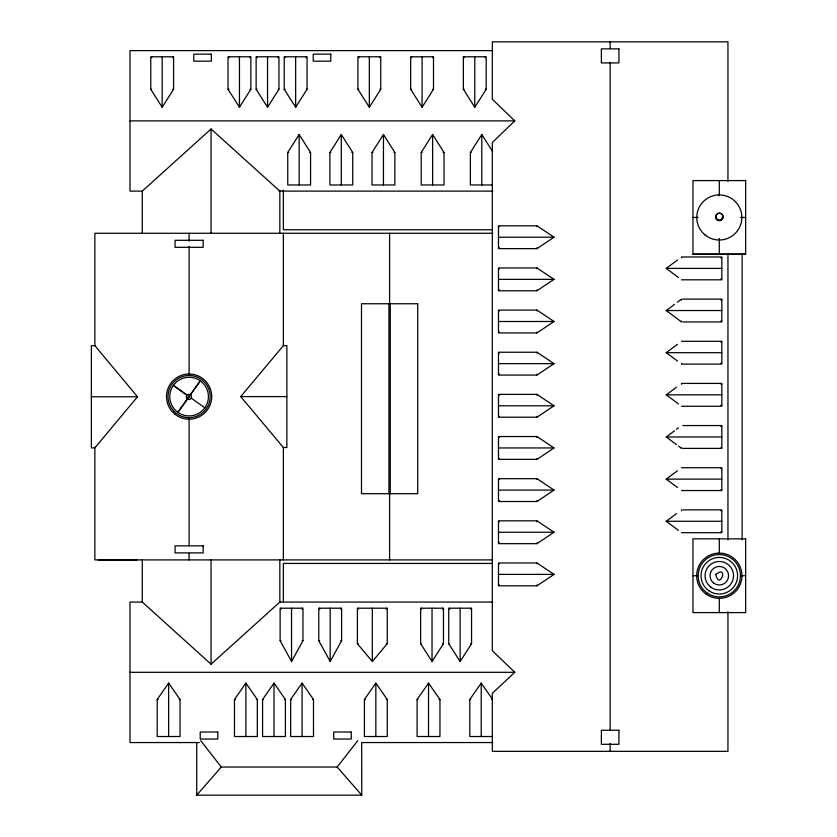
<?xml version="1.0" encoding="UTF-8"?>
<svg xmlns="http://www.w3.org/2000/svg" width="837" height="837" viewBox="0 0 837 837"><rect width="100%" height="100%" fill="white"/><g stroke="black" fill="none" stroke-linecap="round" stroke-linejoin="round"><path stroke-width="1.26" d="M291.548 661.502L302.963 640.692L302.963 608.206L280.133 608.206L280.133 640.692L291.548 661.502L291.548 608.206M330.186 661.502L341.601 640.692L341.601 608.206L318.771 608.206L318.771 640.692L330.186 661.502L330.186 608.206M162.179 107.251L173.594 89.266L173.594 56.78L150.765 56.78L150.765 89.266L162.179 107.251L162.179 56.78M239.455 107.251L250.87 89.266L250.87 56.78L228.03 56.78L228.03 89.266L239.455 107.251L239.455 56.78M267.547 107.251L278.962 89.266L278.962 56.78L256.132 56.78L256.132 89.266L267.547 107.251L267.547 56.78M295.649 107.251L307.064 89.266L307.064 56.78L284.235 56.78L284.235 89.266L295.649 107.251L295.649 56.78M287.74 152.491L299.154 134.495L310.569 152.491L310.569 184.977L287.74 184.977L287.74 152.491L288.619 152.491M329.893 152.491L341.308 134.495L352.722 152.491L352.722 184.977L329.893 184.977L329.893 152.491L330.845 152.491M369.337 107.251L380.751 89.266L380.751 56.78L357.912 56.78L357.912 89.266L369.337 107.251L369.337 56.78M372.036 152.491L383.451 134.495L394.865 152.491L394.865 184.977L372.036 184.977L372.036 152.491L372.915 152.491M422.089 107.251L433.503 89.266L433.503 56.78L410.674 56.78L410.674 89.266L422.089 107.251L422.089 56.78M421.21 152.491L432.624 134.495L444.039 152.491L444.039 184.977L421.21 184.977L421.21 152.491L422.162 152.491M474.778 107.251L486.192 89.266L486.192 56.78L463.363 56.78L463.363 89.266L474.778 107.251L474.778 56.78M492.407 184.977L470.384 184.977L470.384 152.491L481.798 134.495L492.543 151.424M432.038 661.502L443.453 643.695L443.453 608.206L420.624 608.206L420.624 643.695L432.038 661.502L432.038 608.206M460.141 661.502L471.555 643.695L471.555 608.206L448.726 608.206L448.726 643.695L460.141 661.502L460.141 608.206M157.199 699.491L168.624 683.118L180.039 699.491L180.039 736.518L157.199 736.518L157.199 699.491L158.078 699.491M234.475 699.491L245.89 683.118L257.304 699.491L257.304 736.518L234.475 736.518L234.475 699.491L235.354 699.491M262.577 699.491L273.992 683.118L285.407 699.491L285.407 736.518L262.577 736.518L262.577 699.491L263.446 699.491M290.669 699.491L302.084 683.118L313.498 699.491L313.498 736.518L290.669 736.518L290.669 699.491L291.548 699.491M364.43 699.491L375.844 683.118L387.259 699.491L387.259 736.518L364.43 736.518L364.43 699.491L365.309 699.491M417.108 699.491L428.534 683.118L439.948 699.491L439.948 736.518L417.108 736.518L417.108 699.491L417.987 699.491M492.627 736.518L469.798 736.518L469.798 699.491L481.212 683.118L492.627 699.491L491.748 699.491M188.147 397.868L177.883 412.317A19.314 19.314 0 0 0 208.34 398.443A19.314 19.314 0 0 0 181.106 379.015A19.314 19.314 0 0 0 177.883 412.317L188.147 397.931M189.853 395.545L191.349 393.442M189.601 395.838L200.325 380.866L189.696 395.65M492.867 742.555L361.689 742.555L361.751 795.15L196.716 795.15L221.303 767.048L337.165 767.048L357.786 740.609M137.498 396.769L94.863 447.879L91.348 447.879L91.348 345.66L94.863 345.66L137.498 396.769L91.348 396.769M283.356 559.911L283.356 447.523L240.721 396.592L283.356 345.66L283.356 233.272M372.329 661.502L387.259 643.695L387.259 608.206L357.409 608.206L357.409 643.695L372.329 661.502L372.329 608.206M727.949 181.483L727.949 41.85L492.334 41.85L492.334 99.258L514.776 120.873L492.334 142.489L492.334 650.694L514.776 672.31L492.334 693.277L492.334 751.333L727.949 751.333L727.949 611.69M492.836 50.628L129.986 50.628L129.986 191.118L142.28 191.118L211.06 128.982L279.84 191.118M199.321 742.555L129.986 742.555L129.986 602.065L142.28 602.065L211.06 664.201L279.84 602.065L492.826 602.065M678.493 277.528L666.242 268.395L677.478 260.025M681.559 321.073L681.559 321.952L666.242 310.537L674.413 304.448M677.478 302.167L681.559 299.123L681.559 300.002M677.478 361.061L666.242 352.691L677.478 344.321M678.493 403.968L666.242 394.834L676.453 387.228M676.453 444.593L666.242 436.987L674.413 430.898M676.453 429.371L678.493 427.853M677.478 487.5L666.242 479.13L677.478 470.76M678.493 530.407L666.242 521.273L676.453 513.667M536.967 248.631L554.042 237.216L536.967 225.802L498.486 225.802L498.486 248.631L536.967 248.631L536.967 247.752M536.967 290.774L554.042 279.359L536.967 267.945L498.486 267.945L498.486 290.774L536.967 290.774L536.967 289.895M536.967 332.927L554.042 321.502L536.967 310.088L498.486 310.088L498.486 332.927L536.967 332.927L536.967 332.048M536.967 375.07L554.042 363.656L536.967 352.241L498.486 352.241L498.486 375.07L536.967 375.07L536.967 374.191M536.967 417.213L554.042 405.799L536.967 394.384L498.486 394.384L498.486 417.213L536.967 417.213L536.967 416.334M536.967 459.367L554.042 447.952L536.967 436.537L498.486 436.537L498.486 459.367L536.967 459.367L536.967 458.488M536.967 501.509L554.042 490.095L536.967 478.68L498.486 478.68L498.486 501.509L536.967 501.509L536.967 500.631M536.967 543.663L554.042 532.248L536.967 520.834L498.486 520.834L498.486 543.663L536.967 543.663L536.967 542.784M536.967 585.806L554.042 574.391L536.967 562.977L498.486 562.977L498.486 585.806L536.967 585.806L536.967 584.927M189.58 396.602C187.028 395.231 189.308 399.448 189.675 396.56M150.765 89.266L151.643 89.266M172.788 89.266L173.594 89.266M228.03 89.266L228.909 89.266M249.991 89.266L250.87 89.266M256.132 89.266L257.011 89.266M278.156 89.266L278.962 89.266M284.235 89.266L285.114 89.266M306.185 89.266L307.064 89.266M357.912 89.266L358.791 89.266M379.946 89.266L380.751 89.266M410.674 89.266L411.553 89.266M432.624 89.266L433.503 89.266M463.363 89.266L464.232 89.266M485.314 89.266L486.192 89.266M129.986 120.873L514.776 120.873M309.774 152.491L310.569 152.491M351.917 152.491L352.722 152.491M393.986 152.491L394.865 152.491M443.16 152.491L444.039 152.491M470.384 152.491L471.262 152.491M745.652 180.583L692.963 180.583L692.963 254.343L745.652 254.343L745.652 180.29M279.024 191.118L492.826 191.118M692.963 217.463L697.985 217.463M740.63 217.463L745.652 217.463M498.486 226.681L499.354 226.681M491.936 229.756L283.356 229.756L283.356 190.166M492.826 233.272L94.863 233.272L94.863 345.66M498.486 237.216L554.042 237.216M498.486 247.752L499.354 247.752M692.963 254.05L745.652 254.05M720.929 257.859L721.808 257.859M666.242 268.395L721.808 268.395M498.486 268.823L499.354 268.823M720.929 278.93L721.808 278.93M498.486 279.359L554.042 279.359M681.559 279.809L721.808 279.809L721.808 256.98L681.559 256.98L681.559 257.859M498.486 289.895L499.354 289.895M682.856 299.123L721.808 299.123L721.808 321.952L682.856 321.952M720.929 300.002L721.808 300.002M666.242 310.537L721.808 310.537M498.486 310.966L499.354 310.966M720.929 321.073L721.808 321.073M498.486 321.502L554.042 321.502M498.486 332.048L499.354 332.048M681.559 341.276L721.808 341.276L721.808 364.105L681.559 364.105L681.559 363.227M720.929 342.155L721.808 342.155M283.356 345.66L286.871 345.66L286.871 447.523L283.356 447.523M666.242 352.691L721.808 352.691M498.486 353.12L499.354 353.12M720.929 363.227L721.808 363.227M498.486 363.656L554.042 363.656M498.486 374.191L499.354 374.191M720.929 384.298L721.808 384.298M666.242 394.834L721.808 394.834M498.486 395.263L499.354 395.263M240.721 396.592L286.871 396.592M720.929 405.37L721.808 405.37M498.486 405.799L554.042 405.799M681.559 406.248L721.808 406.248L721.808 383.419L681.559 383.419L681.559 384.298M498.486 416.334L499.354 416.334M682.856 425.562L721.808 425.562L721.808 448.402L682.856 448.402M720.929 426.441L721.808 426.441M666.242 436.987L721.808 436.987M498.486 437.416L499.354 437.416M720.929 447.523L721.808 447.523M498.486 447.952L554.042 447.952M498.486 458.488L499.354 458.488M681.559 467.716L721.808 467.716L721.808 490.545L681.559 490.545M720.929 468.594L721.808 468.594M666.242 479.13L721.808 479.13M498.486 479.559L499.354 479.559M720.929 489.666L721.808 489.666M498.486 490.095L554.042 490.095M498.486 500.631L499.354 500.631M682.856 509.859L721.808 509.859L721.808 532.688L681.559 532.688M720.929 510.737L721.808 510.737M666.242 521.273L721.808 521.273M498.486 521.713L499.354 521.713M720.929 531.809L721.808 531.809M498.486 532.248L554.042 532.248M498.486 542.784L499.354 542.784M492.826 559.911L94.863 559.911L94.863 447.157M491.936 563.427L283.356 563.427L283.356 601.74M498.486 563.856L499.354 563.856M498.486 574.391L554.042 574.391M692.963 575.72L697.985 575.72M740.63 575.72L745.652 575.72M498.486 584.927L499.354 584.927M280.133 640.692L281.012 640.692M302.084 640.692L302.963 640.692M318.771 640.692L319.65 640.692M340.722 640.692L341.601 640.692M357.409 643.695L358.278 643.695M386.38 643.695L387.259 643.695M420.624 643.695L421.503 643.695M442.574 643.695L443.453 643.695M448.726 643.695L449.605 643.695M470.676 643.695L471.555 643.695M129.986 672.31L514.776 672.31M179.16 699.491L180.039 699.491M256.425 699.491L257.304 699.491M284.528 699.491L285.407 699.491M312.619 699.491L313.498 699.491M386.38 699.491L387.259 699.491M439.069 699.491L439.948 699.491M469.798 699.491L470.676 699.491M188.063 395.838L173.385 385.365L187.425 395.598M191.202 398.088L204.835 407.818M678.493 446.111L681.559 448.402L681.559 447.523M337.165 767.048L361.751 795.15M200.681 740.609L221.303 767.048M742.137 253.444L742.137 539.739M727.949 253.444L727.949 539.739M719.307 180.583L719.307 195.848M719.307 238.367L719.307 254.05M719.307 538.84L719.307 554.094M719.307 598.612L719.307 612.6M681.559 509.859L681.559 510.737M610.142 41.85L610.142 48.379M610.142 62.754L610.142 730.429M610.142 743.497L610.142 751.333M536.967 225.802L536.967 226.681M536.967 267.945L536.967 268.823M536.967 310.088L536.967 310.966M536.967 352.241L536.967 353.12M536.967 394.384L536.967 395.263M536.967 436.537L536.967 437.416M536.967 478.68L536.967 479.559M536.967 520.834L536.967 521.713M536.967 562.977L536.967 563.856M485.314 56.78L485.314 57.659M481.798 134.495L481.798 184.977M481.212 683.118L481.212 736.518M470.676 608.206L470.676 609.085M464.232 56.78L464.232 57.659M449.605 608.206L449.605 609.085M442.574 608.206L442.574 609.085M432.624 56.78L432.624 57.659M432.624 134.495L432.624 184.977M428.534 683.118L428.534 736.518M421.503 608.206L421.503 609.085M411.553 56.78L411.553 57.659M390.272 303.747L390.272 493.704M389.603 233.272L389.603 303.747M389.603 493.704L389.603 559.911M388.923 303.747L388.923 493.704M386.38 608.206L386.38 609.085M383.451 134.495L383.451 184.977M379.946 56.78L379.946 57.659M375.844 683.118L375.844 736.518M358.864 56.78L358.864 57.659M358.278 608.206L358.278 609.085M341.308 134.495L341.308 184.977M340.722 608.206L340.722 609.085M319.65 608.206L319.65 609.085M306.185 56.78L306.185 57.659M302.084 608.206L302.084 609.085M302.084 683.118L302.084 736.518M299.154 134.495L299.154 184.977M285.114 56.78L285.114 57.659M281.012 608.206L281.012 609.085M279.84 190.564L279.84 233.272M279.84 559.911L279.84 602.065M278.083 56.78L278.083 57.659M273.992 683.118L273.992 736.518M257.011 56.78L257.011 57.659M249.991 56.78L249.991 57.659M245.89 683.118L245.89 736.518M228.909 56.78L228.909 57.659M211.06 128.982L211.06 233.272M211.06 559.911L211.06 664.201M196.716 742.555L196.716 795.15M189.11 233.272L189.11 241.108M189.11 246.34L189.11 374.38M189.11 418.803L189.11 545.536M189.11 553.383L189.11 559.911M172.715 56.78L172.715 57.659M168.624 683.118L168.624 736.518M151.643 56.78L151.643 57.659M142.28 191.118L142.28 233.272M142.28 559.911L142.28 602.065M137.006 559.911L98.368 559.911M722.258 217.181A2.971 2.971 0 0 1 719.203 220.434A2.971 2.971 0 0 1 716.388 216.971M715.802 574.433C719.401 591.048 729.309 564.096 715.802 574.433M618.92 48.87L601.364 48.87L601.364 62.921L618.92 62.921L618.92 48.87M211.353 54.143L193.786 54.143L193.786 61.164L211.353 61.164L211.353 54.143M330.772 54.143L313.205 54.143L313.205 61.164L330.772 61.164L330.772 54.143M203.161 240.292L175.059 240.292L175.059 247.323L203.161 247.323L203.161 240.292M417.705 303.747L361.5 303.747L361.5 493.704L417.705 493.704L417.705 303.747M745.652 538.84L692.963 538.84L692.963 612.6L745.652 612.6L745.652 538.84M203.161 545.86L175.059 545.86L175.059 552.891L203.161 552.891L203.161 545.86M618.92 730.262L601.364 730.262L601.364 744.302L618.92 744.302L618.92 730.262M217.787 732.019L200.231 732.019L200.231 739.04L217.787 739.04L217.787 732.019M351.258 732.019L333.701 732.019L333.701 739.04L351.258 739.04L351.258 732.019M706.271 594.218A22.641 22.641 0 0 0 741.854 577.76A22.641 22.641 0 0 0 709.807 555.172A22.641 22.641 0 0 0 706.271 594.218M707.119 593.004A21.155 21.155 0 0 0 740.379 577.624A21.155 21.155 0 0 0 710.425 556.521A21.155 21.155 0 0 0 707.119 593.004M708.772 590.671A18.288 18.288 0 0 0 737.523 577.373A18.288 18.288 0 0 0 711.628 559.116A18.288 18.288 0 0 0 708.772 590.671M711.105 587.354A14.239 14.239 0 0 0 733.484 577.007A14.239 14.239 0 0 0 713.333 562.799A14.239 14.239 0 0 0 711.105 587.354M713.971 583.295A9.27 9.27 0 0 0 728.546 576.557A9.27 9.27 0 0 0 715.415 567.298A9.27 9.27 0 0 0 713.971 583.295M704.942 234.831A22.536 22.536 0 0 0 741.53 221.23A22.536 22.536 0 0 0 711.46 196.339A22.536 22.536 0 0 0 704.942 234.831M717.152 219.995A3.735 3.735 0 0 0 723.032 217.275A3.735 3.735 0 0 0 717.738 213.55A3.735 3.735 0 0 0 717.152 219.995M717.455 219.744A3.578 3.578 0 0 0 722.959 216.888A3.578 3.578 0 0 0 717.738 213.55A3.578 3.578 0 0 0 717.455 219.744M174.912 414.179A22.599 22.599 0 0 0 211.437 400.086A22.599 22.599 0 0 0 180.98 375.51A22.599 22.599 0 0 0 174.912 414.179M174.211 411.49A21.071 21.071 0 0 0 209.459 402.042A21.071 21.071 0 0 0 183.648 376.231A21.071 21.071 0 0 0 174.211 411.49M187.478 399.123A2.626 2.626 0 0 0 191.547 397.083A2.626 2.626 0 0 0 187.75 394.583A2.626 2.626 0 0 0 187.478 399.123"/></g></svg>
